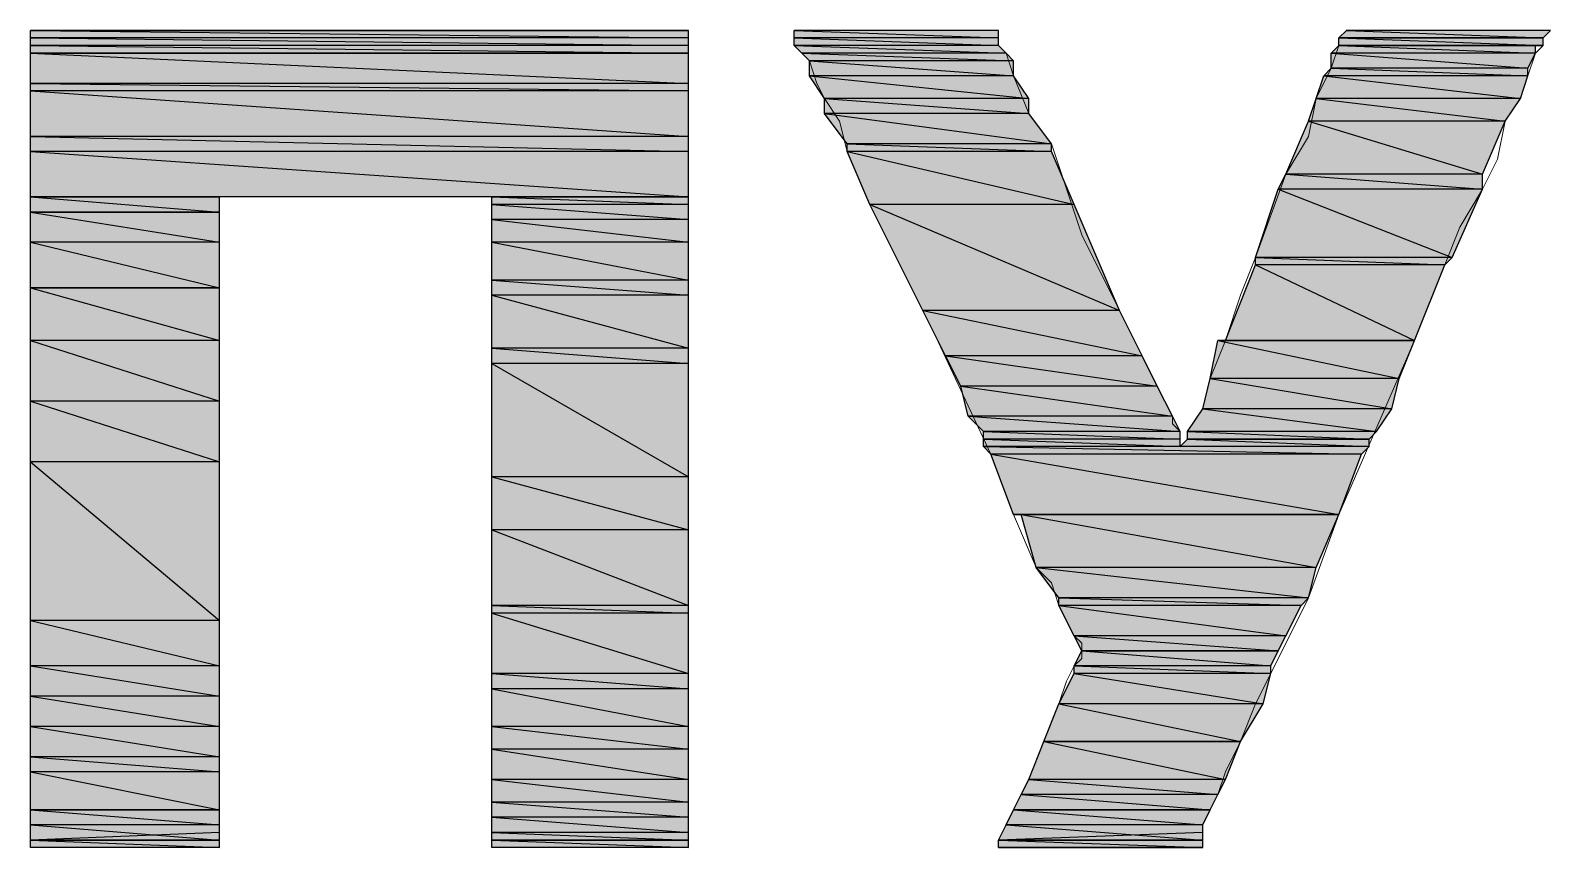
# Model space of a CAD drawing. Header units: millimetres. Extents: x -678 to 5260, y -935 to 3264.
# Drawn here: x 5019.5 to 5086.3, y -831 to -795.1 of the extents above; entities that cross this region are included whole.
import ezdxf

# ---------------------------------------------------------------- set-up
doc = ezdxf.new("R2010")
doc.units = ezdxf.units.MM
doc.header["$MEASUREMENT"] = 0
doc.layers.get('0').update_dxf_attribs({"linetype": 'CONTINUOUS'})

msp = doc.modelspace()

# ---------------------------------------------------------------- hatches: boundary and pattern name
at = {"true_color": 0x000007}
h = msp.add_hatch(color=7, dxfattribs=at)
h.paths.add_polyline_path([(5048.41138, -795.12832), (5019.53172, -795.12832)])
h.paths.add_polyline_path([(5048.41138, -795.12832), (5019.53172, -795.12832), (5048.07943, -795.12832)])
h = msp.add_hatch(color=7, dxfattribs=at)
h.paths.add_polyline_path([(5048.41138, -795.12832), (5019.53172, -795.12832), (5048.41138, -795.46027)])
h.paths.add_polyline_path([(5019.53172, -795.12832), (5048.41138, -795.46027), (5019.53172, -795.46027)])
h = msp.add_hatch(color=7, dxfattribs=at)
h.paths.add_polyline_path([(5062.02134, -795.12832), (5053.05869, -795.12832), (5062.02134, -795.46027)])
h.paths.add_polyline_path([(5053.05869, -795.12832), (5062.02134, -795.46027), (5053.05869, -795.46027)])
h = msp.add_hatch(color=7, dxfattribs=at)
h.paths.add_polyline_path([(5086.25371, -795.12832), (5077.29105, -795.12832), (5085.92176, -795.46027)])
h.paths.add_polyline_path([(5077.29105, -795.12832), (5085.92176, -795.46027), (5076.9591, -795.46027)])
h = msp.add_hatch(color=7, dxfattribs=at)
h.paths.add_polyline_path([(5048.41138, -795.46027), (5019.53172, -795.46027), (5048.41138, -795.79222)])
h.paths.add_polyline_path([(5019.53172, -795.46027), (5048.41138, -795.79222), (5019.53172, -795.79222)])
h = msp.add_hatch(color=7, dxfattribs=at)
h.paths.add_polyline_path([(5048.41138, -795.79222), (5019.53172, -795.79222), (5048.41138, -796.12417)])
h.paths.add_polyline_path([(5019.53172, -795.79222), (5048.41138, -796.12417), (5019.53172, -796.12417)])
h = msp.add_hatch(color=7, dxfattribs=at)
h.paths.add_polyline_path([(5062.02134, -795.46027), (5053.05869, -795.46027), (5062.02134, -795.79222)])
h.paths.add_polyline_path([(5053.05869, -795.46027), (5062.02134, -795.79222), (5053.05869, -795.79222)])
h = msp.add_hatch(color=7, dxfattribs=at)
h.paths.add_polyline_path([(5062.02134, -795.79222), (5053.05869, -795.79222), (5062.35329, -796.12417)])
h.paths.add_polyline_path([(5053.05869, -795.79222), (5062.35329, -796.12417), (5053.39064, -796.12417)])
h = msp.add_hatch(color=7, dxfattribs=at)
h.paths.add_polyline_path([(5085.58981, -795.79222), (5076.9591, -795.79222), (5085.58981, -796.12417)])
h.paths.add_polyline_path([(5076.9591, -795.79222), (5085.58981, -796.12417), (5076.62715, -796.12417)])
h = msp.add_hatch(color=7, dxfattribs=at)
h.paths.add_polyline_path([(5085.92176, -795.46027), (5076.9591, -795.46027), (5085.92176, -795.79222)])
h.paths.add_polyline_path([(5076.9591, -795.46027), (5085.92176, -795.79222), (5076.9591, -795.79222)])
h = msp.add_hatch(color=7, dxfattribs=at)
h.paths.add_polyline_path([(5085.58981, -795.79222), (5076.9591, -795.79222)])
h.paths.add_polyline_path([(5085.58981, -795.79222), (5076.9591, -795.79222), (5085.92176, -795.79222)])
h = msp.add_hatch(color=7, dxfattribs=at)
h.paths.add_polyline_path([(5048.41138, -796.12417), (5019.53172, -796.12417), (5048.41138, -797.45197)])
h.paths.add_polyline_path([(5019.53172, -796.12417), (5048.41138, -797.45197), (5019.53172, -797.45197)])
h = msp.add_hatch(color=7, dxfattribs=at)
h.paths.add_polyline_path([(5062.35329, -796.12417), (5053.39064, -796.12417), (5062.68524, -796.45612)])
h.paths.add_polyline_path([(5053.39064, -796.12417), (5062.68524, -796.45612), (5053.72259, -796.45612)])
h = msp.add_hatch(color=7, dxfattribs=at)
h.paths.add_polyline_path([(5062.68524, -796.45612), (5053.72259, -796.45612), (5062.68524, -797.12002)])
h.paths.add_polyline_path([(5053.72259, -796.45612), (5062.68524, -797.12002), (5053.72259, -797.12002)])
h = msp.add_hatch(color=7, dxfattribs=at)
h.paths.add_polyline_path([(5085.58981, -796.12417), (5076.62715, -796.12417), (5085.25786, -796.78807)])
h.paths.add_polyline_path([(5076.62715, -796.12417), (5085.25786, -796.78807), (5076.62715, -796.78807)])
h = msp.add_hatch(color=7, dxfattribs=at)
h.paths.add_polyline_path([(5062.68524, -797.12002), (5053.72259, -797.12002), (5063.34914, -798.11587)])
h.paths.add_polyline_path([(5053.72259, -797.12002), (5063.34914, -798.11587), (5054.38649, -798.11587)])
h = msp.add_hatch(color=7, dxfattribs=at)
h.paths.add_polyline_path([(5085.25786, -797.12002), (5076.2952, -797.12002), (5084.92591, -798.11587)])
h.paths.add_polyline_path([(5076.2952, -797.12002), (5084.92591, -798.11587), (5075.96325, -798.11587)])
h = msp.add_hatch(color=7, dxfattribs=at)
h.paths.add_polyline_path([(5085.25786, -796.78807), (5076.62715, -796.78807), (5085.25786, -797.12002)])
h.paths.add_polyline_path([(5076.62715, -796.78807), (5085.25786, -797.12002), (5076.2952, -797.12002)])
h = msp.add_hatch(color=7, dxfattribs=at)
h.paths.add_polyline_path([(5048.41138, -797.45197), (5019.53172, -797.45197), (5048.41138, -797.78392)])
h.paths.add_polyline_path([(5019.53172, -797.45197), (5048.41138, -797.78392), (5019.53172, -797.78392)])
h = msp.add_hatch(color=7, dxfattribs=at)
h.paths.add_polyline_path([(5048.41138, -797.78392), (5019.53172, -797.78392), (5048.41138, -799.77562)])
h.paths.add_polyline_path([(5019.53172, -797.78392), (5048.41138, -799.77562), (5019.53172, -799.77562)])
h = msp.add_hatch(color=7, dxfattribs=at)
h.paths.add_polyline_path([(5063.34914, -798.11587), (5054.38649, -798.11587), (5063.34914, -798.77977)])
h.paths.add_polyline_path([(5054.38649, -798.11587), (5063.34914, -798.77977), (5054.38649, -798.77977)])
h = msp.add_hatch(color=7, dxfattribs=at)
h.paths.add_polyline_path([(5084.92591, -798.11587), (5075.96325, -798.11587), (5084.26201, -799.11172)])
h.paths.add_polyline_path([(5075.96325, -798.11587), (5084.26201, -799.11172), (5075.6313, -799.11172)])
h = msp.add_hatch(color=7, dxfattribs=at)
h.paths.add_polyline_path([(5063.34914, -798.77977), (5054.38649, -798.77977), (5064.34499, -800.10757)])
h.paths.add_polyline_path([(5054.38649, -798.77977), (5064.34499, -800.10757), (5055.38234, -800.10757)])
h = msp.add_hatch(color=7, dxfattribs=at)
h.paths.add_polyline_path([(5084.26201, -799.11172), (5075.6313, -799.11172), (5083.26615, -801.43537)])
h.paths.add_polyline_path([(5075.6313, -799.11172), (5083.26615, -801.43537), (5074.63545, -801.43537)])
h = msp.add_hatch(color=7, dxfattribs=at)
h.paths.add_polyline_path([(5048.41138, -799.77562), (5019.53172, -799.77562), (5048.41138, -800.43952)])
h.paths.add_polyline_path([(5019.53172, -799.77562), (5048.41138, -800.43952), (5019.53172, -800.43952)])
h = msp.add_hatch(color=7, dxfattribs=at)
h.paths.add_polyline_path([(5048.41138, -800.43952), (5019.53172, -800.43952), (5048.41138, -802.43122)])
h.paths.add_polyline_path([(5019.53172, -800.43952), (5048.41138, -802.43122), (5019.53172, -802.43122)])
h = msp.add_hatch(color=7, dxfattribs=at)
h.paths.add_polyline_path([(5064.34499, -800.10757), (5055.38234, -800.10757), (5064.34499, -800.43952)])
h.paths.add_polyline_path([(5055.38234, -800.10757), (5064.34499, -800.43952), (5055.38234, -800.43952)])
h = msp.add_hatch(color=7, dxfattribs=at)
h.paths.add_polyline_path([(5064.34499, -800.43952), (5055.38234, -800.43952), (5065.34084, -802.76317)])
h.paths.add_polyline_path([(5055.38234, -800.43952), (5065.34084, -802.76317), (5056.37819, -802.76317)])
h = msp.add_hatch(color=7, dxfattribs=at)
h.paths.add_polyline_path([(5083.26615, -801.43537), (5074.63545, -801.43537), (5083.26615, -802.09927)])
h.paths.add_polyline_path([(5074.63545, -801.43537), (5083.26615, -802.09927), (5074.3035, -802.09927)])
h = msp.add_hatch(color=7, dxfattribs=at)
h.paths.add_polyline_path([(5027.83047, -802.43122), (5019.53172, -802.43122), (5027.83047, -803.09512)])
h.paths.add_polyline_path([(5019.53172, -802.43122), (5027.83047, -803.09512), (5019.53172, -803.09512)])
h.paths.add_polyline_path([(5027.83047, -803.09512), (5019.53172, -803.09512)])
h.paths.add_polyline_path([(5019.53172, -803.09512), (5027.83047, -803.09512)])
h = msp.add_hatch(color=7, dxfattribs=at)
h.paths.add_polyline_path([(5048.41138, -802.43122), (5039.78068, -802.43122), (5048.41138, -802.76317)])
h.paths.add_polyline_path([(5039.78068, -802.43122), (5048.41138, -802.76317), (5039.78068, -802.76317)])
h = msp.add_hatch(color=7, dxfattribs=at)
h.paths.add_polyline_path([(5083.26615, -802.09927), (5074.3035, -802.09927), (5081.93835, -805.08682)])
h.paths.add_polyline_path([(5074.3035, -802.09927), (5081.93835, -805.08682), (5073.30765, -805.08682)])
h = msp.add_hatch(color=7, dxfattribs=at)
h.paths.add_polyline_path([(5027.83047, -803.09512), (5019.53172, -803.09512), (5027.83047, -804.42292)])
h.paths.add_polyline_path([(5019.53172, -803.09512), (5027.83047, -804.42292), (5019.53172, -804.42292)])
h = msp.add_hatch(color=7, dxfattribs=at)
h.paths.add_polyline_path([(5048.41138, -802.76317), (5039.78068, -802.76317), (5048.41138, -803.42707)])
h.paths.add_polyline_path([(5039.78068, -802.76317), (5048.41138, -803.42707), (5039.78068, -803.42707)])
h = msp.add_hatch(color=7, dxfattribs=at)
h.paths.add_polyline_path([(5065.34084, -802.76317), (5056.37819, -802.76317), (5067.33254, -807.41047)])
h.paths.add_polyline_path([(5056.37819, -802.76317), (5067.33254, -807.41047), (5058.70184, -807.41047)])
h = msp.add_hatch(color=7, dxfattribs=at)
h.paths.add_polyline_path([(5048.41138, -803.42707), (5039.78068, -803.42707), (5048.41138, -804.42292)])
h.paths.add_polyline_path([(5039.78068, -803.42707), (5048.41138, -804.42292), (5039.78068, -804.42292)])
h = msp.add_hatch(color=7, dxfattribs=at)
h.paths.add_polyline_path([(5027.83047, -804.42292), (5019.53172, -804.42292), (5027.83047, -806.41462)])
h.paths.add_polyline_path([(5019.53172, -804.42292), (5027.83047, -806.41462), (5019.53172, -806.41462)])
h = msp.add_hatch(color=7, dxfattribs=at)
h.paths.add_polyline_path([(5048.41138, -804.42292), (5039.78068, -804.42292), (5048.41138, -806.08267)])
h.paths.add_polyline_path([(5039.78068, -804.42292), (5048.41138, -806.08267), (5039.78068, -806.08267)])
h = msp.add_hatch(color=7, dxfattribs=at)
h.paths.add_polyline_path([(5081.93835, -805.08682), (5073.30765, -805.08682), (5081.6064, -805.41877)])
h.paths.add_polyline_path([(5073.30765, -805.08682), (5081.6064, -805.41877), (5073.30765, -805.41877)])
h = msp.add_hatch(color=7, dxfattribs=at)
h.paths.add_polyline_path([(5081.6064, -805.41877), (5073.30765, -805.41877), (5080.2786, -808.73828)])
h.paths.add_polyline_path([(5073.30765, -805.41877), (5080.2786, -808.73828), (5071.97985, -808.73828)])
h = msp.add_hatch(color=7, dxfattribs=at)
h.paths.add_polyline_path([(5027.83047, -806.41462), (5019.53172, -806.41462), (5027.83047, -808.73828)])
h.paths.add_polyline_path([(5019.53172, -806.41462), (5027.83047, -808.73828), (5019.53172, -808.73828)])
h = msp.add_hatch(color=7, dxfattribs=at)
h.paths.add_polyline_path([(5048.41138, -806.08267), (5039.78068, -806.08267), (5048.41138, -806.74657)])
h.paths.add_polyline_path([(5039.78068, -806.08267), (5048.41138, -806.74657), (5039.78068, -806.74657)])
h = msp.add_hatch(color=7, dxfattribs=at)
h.paths.add_polyline_path([(5048.41138, -806.74657), (5039.78068, -806.74657), (5048.41138, -809.07023)])
h.paths.add_polyline_path([(5039.78068, -806.74657), (5048.41138, -809.07023), (5039.78068, -809.07023)])
h = msp.add_hatch(color=7, dxfattribs=at)
h.paths.add_polyline_path([(5067.33254, -807.41047), (5058.70184, -807.41047), (5068.3284, -809.40218)])
h.paths.add_polyline_path([(5058.70184, -807.41047), (5068.3284, -809.40218), (5059.69769, -809.40218)])
h = msp.add_hatch(color=7, dxfattribs=at)
h.paths.add_polyline_path([(5027.83047, -808.73828), (5019.53172, -808.73828), (5027.83047, -811.39388)])
h.paths.add_polyline_path([(5019.53172, -808.73828), (5027.83047, -811.39388), (5019.53172, -811.39388)])
h = msp.add_hatch(color=7, dxfattribs=at)
h.paths.add_polyline_path([(5048.41138, -809.07023), (5039.78068, -809.07023), (5048.41138, -809.73413)])
h.paths.add_polyline_path([(5039.78068, -809.07023), (5048.41138, -809.73413), (5039.78068, -809.73413)])
h = msp.add_hatch(color=7, dxfattribs=at)
h.paths.add_polyline_path([(5080.2786, -808.73828), (5071.6479, -808.73828), (5079.6147, -810.39803)])
h.paths.add_polyline_path([(5071.6479, -808.73828), (5079.6147, -810.39803), (5071.31595, -810.39803)])
h = msp.add_hatch(color=7, dxfattribs=at)
h.paths.add_polyline_path([(5048.41138, -809.73413), (5039.78068, -809.73413), (5048.41138, -814.71338)])
h.paths.add_polyline_path([(5039.78068, -809.73413), (5048.41138, -814.71338), (5039.78068, -814.71338)])
h = msp.add_hatch(color=7, dxfattribs=at)
h.paths.add_polyline_path([(5068.3284, -809.40218), (5059.69769, -809.40218), (5068.9923, -810.72998)])
h.paths.add_polyline_path([(5059.69769, -809.40218), (5068.9923, -810.72998), (5060.36159, -810.72998)])
h = msp.add_hatch(color=7, dxfattribs=at)
h.paths.add_polyline_path([(5079.6147, -810.39803), (5071.31595, -810.39803), (5079.28275, -811.72583)])
h.paths.add_polyline_path([(5071.31595, -810.39803), (5079.28275, -811.72583), (5070.984, -811.72583)])
h = msp.add_hatch(color=7, dxfattribs=at)
h.paths.add_polyline_path([(5068.9923, -810.72998), (5060.36159, -810.72998), (5069.6562, -812.05778)])
h.paths.add_polyline_path([(5060.36159, -810.72998), (5069.6562, -812.05778), (5060.69354, -812.05778)])
h = msp.add_hatch(color=7, dxfattribs=at)
h.paths.add_polyline_path([(5027.83047, -811.39388), (5019.53172, -811.39388), (5027.83047, -814.04948)])
h.paths.add_polyline_path([(5019.53172, -811.39388), (5027.83047, -814.04948), (5019.53172, -814.04948)])
h = msp.add_hatch(color=7, dxfattribs=at)
h.paths.add_polyline_path([(5079.28275, -811.72583), (5070.984, -811.72583), (5078.61885, -812.72168)])
h.paths.add_polyline_path([(5070.984, -811.72583), (5078.61885, -812.72168), (5070.3201, -812.72168)])
h = msp.add_hatch(color=7, dxfattribs=at)
h.paths.add_polyline_path([(5069.6562, -812.05778), (5060.69354, -812.05778), (5069.98815, -812.72168)])
h.paths.add_polyline_path([(5060.69354, -812.05778), (5069.98815, -812.72168), (5061.35744, -812.72168)])
h = msp.add_hatch(color=7, dxfattribs=at)
h.paths.add_polyline_path([(5069.98815, -812.72168), (5061.35744, -812.72168), (5069.98815, -813.05363)])
h.paths.add_polyline_path([(5061.35744, -812.72168), (5069.98815, -813.05363), (5061.35744, -813.05363)])
h = msp.add_hatch(color=7, dxfattribs=at)
h.paths.add_polyline_path([(5069.98815, -813.05363), (5061.35744, -813.05363), (5069.98815, -813.38558)])
h.paths.add_polyline_path([(5061.35744, -813.05363), (5069.98815, -813.38558), (5061.35744, -813.38558)])
h = msp.add_hatch(color=7, dxfattribs=at)
h.paths.add_polyline_path([(5078.2869, -813.05363), (5070.3201, -813.05363), (5078.2869, -813.38558)])
h.paths.add_polyline_path([(5070.3201, -813.05363), (5078.2869, -813.38558), (5069.98815, -813.38558)])
h = msp.add_hatch(color=7, dxfattribs=at)
h.paths.add_polyline_path([(5078.61885, -812.72168), (5070.3201, -812.72168), (5078.2869, -813.05363)])
h.paths.add_polyline_path([(5070.3201, -812.72168), (5078.2869, -813.05363), (5070.3201, -813.05363)])
h = msp.add_hatch(color=7, dxfattribs=at)
h.paths.add_polyline_path([(5078.2869, -813.38558), (5061.35744, -813.38558), (5077.95495, -813.71753)])
h.paths.add_polyline_path([(5061.35744, -813.38558), (5077.95495, -813.71753), (5061.68939, -813.71753)])
h = msp.add_hatch(color=7, dxfattribs=at)
h.paths.add_polyline_path([(5077.95495, -813.71753), (5061.68939, -813.71753), (5076.9591, -816.37313)])
h.paths.add_polyline_path([(5061.68939, -813.71753), (5076.9591, -816.37313), (5062.68524, -816.37313)])
h = msp.add_hatch(color=7, dxfattribs=at)
h.paths.add_polyline_path([(5027.83047, -814.04948), (5019.53172, -814.04948), (5027.83047, -821.02043)])
h.paths.add_polyline_path([(5019.53172, -814.04948), (5027.83047, -821.02043), (5019.53172, -821.02043)])
h = msp.add_hatch(color=7, dxfattribs=at)
h.paths.add_polyline_path([(5048.41138, -814.71338), (5039.78068, -814.71338), (5048.41138, -817.03703)])
h.paths.add_polyline_path([(5039.78068, -814.71338), (5048.41138, -817.03703), (5039.78068, -817.03703)])
h = msp.add_hatch(color=7, dxfattribs=at)
h.paths.add_polyline_path([(5076.9591, -816.37313), (5062.68524, -816.37313)])
h.paths.add_polyline_path([(5062.68524, -816.37313), (5076.9591, -816.37313), (5063.01719, -816.37313)])
h = msp.add_hatch(color=7, dxfattribs=at)
h.paths.add_polyline_path([(5076.9591, -816.37313), (5063.01719, -816.37313), (5075.96325, -818.69678)])
h.paths.add_polyline_path([(5063.01719, -816.37313), (5075.96325, -818.69678), (5063.68109, -818.69678)])
h = msp.add_hatch(color=7, dxfattribs=at)
h.paths.add_polyline_path([(5048.41138, -817.03703), (5039.78068, -817.03703), (5048.41138, -820.35653)])
h.paths.add_polyline_path([(5039.78068, -817.03703), (5048.41138, -820.35653), (5039.78068, -820.35653)])
h = msp.add_hatch(color=7, dxfattribs=at)
h.paths.add_polyline_path([(5075.96325, -818.69678), (5063.68109, -818.69678), (5075.6313, -820.02458)])
h.paths.add_polyline_path([(5063.68109, -818.69678), (5075.6313, -820.02458), (5064.67694, -820.02458)])
h = msp.add_hatch(color=7, dxfattribs=at)
h.paths.add_polyline_path([(5048.41138, -820.35653), (5039.78068, -820.35653), (5048.41138, -820.68848)])
h.paths.add_polyline_path([(5039.78068, -820.35653), (5048.41138, -820.68848), (5039.78068, -820.68848)])
h = msp.add_hatch(color=7, dxfattribs=at)
h.paths.add_polyline_path([(5075.6313, -820.02458), (5064.67694, -820.02458), (5075.29935, -820.35653)])
h.paths.add_polyline_path([(5064.67694, -820.02458), (5075.29935, -820.35653), (5064.67694, -820.35653)])
h = msp.add_hatch(color=7, dxfattribs=at)
h.paths.add_polyline_path([(5075.29935, -820.35653), (5064.67694, -820.35653), (5074.63545, -821.68433)])
h.paths.add_polyline_path([(5064.67694, -820.35653), (5074.63545, -821.68433), (5065.34084, -821.68433)])
h = msp.add_hatch(color=7, dxfattribs=at)
h.paths.add_polyline_path([(5027.83047, -821.02043), (5019.53172, -821.02043), (5027.83047, -823.01213)])
h.paths.add_polyline_path([(5019.53172, -821.02043), (5027.83047, -823.01213), (5019.53172, -823.01213)])
h = msp.add_hatch(color=7, dxfattribs=at)
h.paths.add_polyline_path([(5048.41138, -820.68848), (5039.78068, -820.68848), (5048.41138, -823.34408)])
h.paths.add_polyline_path([(5039.78068, -820.68848), (5048.41138, -823.34408), (5039.78068, -823.34408)])
h = msp.add_hatch(color=7, dxfattribs=at)
h.paths.add_polyline_path([(5074.63545, -821.68433), (5065.34084, -821.68433), (5074.3035, -822.34823)])
h.paths.add_polyline_path([(5065.34084, -821.68433), (5074.3035, -822.34823), (5065.67279, -822.34823)])
h = msp.add_hatch(color=7, dxfattribs=at)
h.paths.add_polyline_path([(5074.3035, -822.34823), (5065.67279, -822.34823), (5073.97155, -823.01213)])
h.paths.add_polyline_path([(5065.67279, -822.34823), (5073.97155, -823.01213), (5065.34084, -823.01213)])
h = msp.add_hatch(color=7, dxfattribs=at)
h.paths.add_polyline_path([(5027.83047, -823.01213), (5019.53172, -823.01213), (5027.83047, -824.33994)])
h.paths.add_polyline_path([(5019.53172, -823.01213), (5027.83047, -824.33994), (5019.53172, -824.33994)])
h = msp.add_hatch(color=7, dxfattribs=at)
h.paths.add_polyline_path([(5048.41138, -823.34408), (5039.78068, -823.34408), (5048.41138, -824.00799)])
h.paths.add_polyline_path([(5039.78068, -823.34408), (5048.41138, -824.00799), (5039.78068, -824.00799)])
h = msp.add_hatch(color=7, dxfattribs=at)
h.paths.add_polyline_path([(5073.97155, -823.34408), (5065.34084, -823.34408), (5073.6396, -824.67189)])
h.paths.add_polyline_path([(5065.34084, -823.34408), (5073.6396, -824.67189), (5064.67694, -824.67189)])
h = msp.add_hatch(color=7, dxfattribs=at)
h.paths.add_polyline_path([(5073.97155, -823.01213), (5065.34084, -823.01213), (5073.97155, -823.34408)])
h.paths.add_polyline_path([(5065.34084, -823.01213), (5073.97155, -823.34408), (5065.34084, -823.34408)])
h = msp.add_hatch(color=7, dxfattribs=at)
h.paths.add_polyline_path([(5048.41138, -824.00799), (5039.78068, -824.00799), (5048.41138, -825.66774)])
h.paths.add_polyline_path([(5039.78068, -824.00799), (5048.41138, -825.66774), (5039.78068, -825.66774)])
h = msp.add_hatch(color=7, dxfattribs=at)
h.paths.add_polyline_path([(5027.83047, -824.33994), (5019.53172, -824.33994), (5027.83047, -825.66774)])
h.paths.add_polyline_path([(5019.53172, -824.33994), (5027.83047, -825.66774), (5019.53172, -825.66774)])
h = msp.add_hatch(color=7, dxfattribs=at)
h.paths.add_polyline_path([(5073.6396, -824.67189), (5064.67694, -824.67189), (5072.64375, -826.33164)])
h.paths.add_polyline_path([(5064.67694, -824.67189), (5072.64375, -826.33164), (5064.01304, -826.33164)])
h.paths.add_polyline_path([(5072.64375, -826.33164), (5064.01304, -826.33164)])
h.paths.add_polyline_path([(5064.01304, -826.33164), (5072.64375, -826.33164)])
h = msp.add_hatch(color=7, dxfattribs=at)
h.paths.add_polyline_path([(5027.83047, -825.66774), (5019.53172, -825.66774), (5027.83047, -826.99554)])
h.paths.add_polyline_path([(5019.53172, -825.66774), (5027.83047, -826.99554), (5019.53172, -826.99554)])
h = msp.add_hatch(color=7, dxfattribs=at)
h.paths.add_polyline_path([(5048.41138, -825.66774), (5039.78068, -825.66774), (5048.41138, -826.66359)])
h.paths.add_polyline_path([(5039.78068, -825.66774), (5048.41138, -826.66359), (5039.78068, -826.66359)])
h = msp.add_hatch(color=7, dxfattribs=at)
h.paths.add_polyline_path([(5048.41138, -826.66359), (5039.78068, -826.66359), (5048.41138, -827.99139)])
h.paths.add_polyline_path([(5039.78068, -826.66359), (5048.41138, -827.99139), (5039.78068, -827.99139)])
h = msp.add_hatch(color=7, dxfattribs=at)
h.paths.add_polyline_path([(5072.64375, -826.33164), (5064.01304, -826.33164), (5071.97985, -827.99139)])
h.paths.add_polyline_path([(5064.01304, -826.33164), (5071.97985, -827.99139), (5063.34914, -827.99139)])
h = msp.add_hatch(color=7, dxfattribs=at)
h.paths.add_polyline_path([(5027.83047, -826.99554), (5019.53172, -826.99554), (5027.83047, -827.65944)])
h.paths.add_polyline_path([(5019.53172, -826.99554), (5027.83047, -827.65944), (5019.53172, -827.65944)])
h = msp.add_hatch(color=7, dxfattribs=at)
h.paths.add_polyline_path([(5027.83047, -827.65944), (5019.53172, -827.65944), (5027.83047, -829.31919)])
h.paths.add_polyline_path([(5019.53172, -827.65944), (5027.83047, -829.31919), (5019.53172, -829.31919)])
h = msp.add_hatch(color=7, dxfattribs=at)
h.paths.add_polyline_path([(5048.41138, -827.99139), (5039.78068, -827.99139), (5048.41138, -828.98724)])
h.paths.add_polyline_path([(5039.78068, -827.99139), (5048.41138, -828.98724), (5039.78068, -828.98724)])
h = msp.add_hatch(color=7, dxfattribs=at)
h.paths.add_polyline_path([(5071.97985, -827.99139), (5063.34914, -827.99139), (5071.6479, -828.65529)])
h.paths.add_polyline_path([(5063.34914, -827.99139), (5071.6479, -828.65529), (5063.01719, -828.65529)])
h = msp.add_hatch(color=7, dxfattribs=at)
h.paths.add_polyline_path([(5071.6479, -828.65529), (5063.01719, -828.65529), (5071.31595, -829.31919)])
h.paths.add_polyline_path([(5063.01719, -828.65529), (5071.31595, -829.31919), (5062.68524, -829.31919)])
h = msp.add_hatch(color=7, dxfattribs=at)
h.paths.add_polyline_path([(5027.83047, -829.31919), (5019.53172, -829.31919), (5027.83047, -829.98309)])
h.paths.add_polyline_path([(5019.53172, -829.31919), (5027.83047, -829.98309), (5019.53172, -829.98309)])
h = msp.add_hatch(color=7, dxfattribs=at)
h.paths.add_polyline_path([(5048.41138, -828.98724), (5039.78068, -828.98724), (5048.41138, -829.65114)])
h.paths.add_polyline_path([(5039.78068, -828.98724), (5048.41138, -829.65114), (5039.78068, -829.65114)])
h = msp.add_hatch(color=7, dxfattribs=at)
h.paths.add_polyline_path([(5071.31595, -829.31919), (5062.68524, -829.31919), (5070.984, -829.98309)])
h.paths.add_polyline_path([(5062.68524, -829.31919), (5070.984, -829.98309), (5062.35329, -829.98309)])
h = msp.add_hatch(color=7, dxfattribs=at)
h.paths.add_polyline_path([(5027.83047, -829.98309), (5019.53172, -829.98309), (5027.83047, -830.64699)])
h.paths.add_polyline_path([(5019.53172, -829.98309), (5027.83047, -830.64699), (5019.53172, -830.64699)])
h = msp.add_hatch(color=7, dxfattribs=at)
h.paths.add_polyline_path([(5048.41138, -829.65114), (5039.78068, -829.65114), (5048.41138, -830.31504)])
h.paths.add_polyline_path([(5039.78068, -829.65114), (5048.41138, -830.31504), (5039.78068, -830.31504)])
h = msp.add_hatch(color=7, dxfattribs=at)
h.paths.add_polyline_path([(5070.984, -829.98309), (5062.35329, -829.98309), (5070.984, -830.64699)])
h.paths.add_polyline_path([(5062.35329, -829.98309), (5070.984, -830.64699), (5062.02134, -830.64699)])
h = msp.add_hatch(color=7, dxfattribs=at)
h.paths.add_polyline_path([(5019.53172, -830.64699), (5027.83047, -830.64699), (5027.83047, -830.31504)])
h.paths.add_polyline_path([(5027.83047, -830.64699), (5027.83047, -830.31504), (5019.53172, -830.64699)])
h = msp.add_hatch(color=7, dxfattribs=at)
h.paths.add_polyline_path([(5027.83047, -830.64699), (5019.53172, -830.64699), (5027.83047, -830.97894)])
h.paths.add_polyline_path([(5019.53172, -830.64699), (5027.83047, -830.97894), (5019.53172, -830.97894)])
h = msp.add_hatch(color=7, dxfattribs=at)
h.paths.add_polyline_path([(5048.41138, -830.31504), (5039.78068, -830.31504), (5048.41138, -830.64699)])
h.paths.add_polyline_path([(5039.78068, -830.31504), (5048.41138, -830.64699), (5039.78068, -830.64699)])
h = msp.add_hatch(color=7, dxfattribs=at)
h.paths.add_polyline_path([(5048.41138, -830.64699), (5039.78068, -830.64699), (5048.41138, -830.97894)])
h.paths.add_polyline_path([(5039.78068, -830.64699), (5048.41138, -830.97894), (5039.78068, -830.97894)])
h = msp.add_hatch(color=7, dxfattribs=at)
h.paths.add_polyline_path([(5062.02134, -830.64699), (5070.984, -830.64699), (5070.984, -830.31504)])
h.paths.add_polyline_path([(5070.984, -830.64699), (5070.984, -830.31504), (5062.02134, -830.64699)])
h = msp.add_hatch(color=7, dxfattribs=at)
h.paths.add_polyline_path([(5070.984, -830.64699), (5062.02134, -830.64699), (5070.984, -830.97894)])
h.paths.add_polyline_path([(5062.02134, -830.64699), (5070.984, -830.97894), (5062.02134, -830.97894)])
h = msp.add_hatch(color=7, dxfattribs=at)
h.paths.add_polyline_path([(5070.65205, -830.97894), (5062.02134, -830.97894)])
h.paths.add_polyline_path([(5070.65205, -830.97894), (5062.02134, -830.97894), (5070.984, -830.97894)])

# ---------------------------------------------------------------- linework, layer by layer
at = {"color": 7, "linetype": 'Continuous', "lineweight": -2, "true_color": 0x000007}
for points in [[(5048.41138, -795.12832), (5048.41138, -795.12832), (5019.53172, -795.12832)], [(5048.41138, -795.12832), (5019.53172, -795.12832), (5048.07943, -795.12832)], [(5019.53172, -795.12832), (5048.41138, -795.12832), (5048.41138, -795.12832)], [(5048.41138, -795.12832), (5048.41138, -795.12832), (5019.53172, -795.12832)], [(5048.41138, -795.12832), (5019.53172, -795.12832), (5048.41138, -795.46027)], [(5019.53172, -795.12832), (5048.41138, -795.46027), (5019.53172, -795.46027)], [(5062.02134, -795.12832), (5053.05869, -795.12832), (5062.02134, -795.46027)], [(5053.05869, -795.12832), (5062.02134, -795.46027), (5053.05869, -795.46027)], [(5077.29105, -795.12832), (5085.92176, -795.46027), (5076.9591, -795.46027)], [(5086.25371, -795.12832), (5077.29105, -795.12832), (5085.92176, -795.46027)], [(5048.41138, -795.46027), (5019.53172, -795.46027), (5048.41138, -795.79222)], [(5019.53172, -795.46027), (5048.41138, -795.79222), (5019.53172, -795.79222)], [(5048.41138, -795.79222), (5019.53172, -795.79222), (5048.41138, -796.12417)], [(5019.53172, -795.79222), (5048.41138, -796.12417), (5019.53172, -796.12417)], [(5062.02134, -795.46027), (5053.05869, -795.46027), (5062.02134, -795.79222)], [(5053.05869, -795.46027), (5062.02134, -795.79222), (5053.05869, -795.79222)], [(5062.02134, -795.79222), (5053.05869, -795.79222), (5062.35329, -796.12417)], [(5053.05869, -795.79222), (5062.35329, -796.12417), (5053.39064, -796.12417)], [(5076.9591, -795.79222), (5085.58981, -796.12417), (5076.62715, -796.12417)], [(5076.9591, -795.46027), (5085.92176, -795.46027), (5085.92176, -795.46027)], [(5085.92176, -795.46027), (5085.92176, -795.46027), (5076.9591, -795.46027)], [(5085.92176, -795.46027), (5076.9591, -795.46027), (5085.92176, -795.79222)], [(5076.9591, -795.46027), (5085.92176, -795.79222), (5076.9591, -795.79222)], [(5085.58981, -795.79222), (5085.58981, -795.79222), (5076.9591, -795.79222)], [(5085.58981, -795.79222), (5076.9591, -795.79222), (5085.92176, -795.79222)], [(5085.58981, -795.79222), (5076.9591, -795.79222), (5085.58981, -796.12417)], [(5019.53172, -796.12417), (5048.41138, -796.12417), (5048.41138, -796.12417)], [(5048.41138, -796.12417), (5048.41138, -796.12417), (5019.53172, -796.12417)], [(5048.41138, -796.12417), (5019.53172, -796.12417), (5048.41138, -797.45197)], [(5019.53172, -796.12417), (5048.41138, -797.45197), (5019.53172, -797.45197)], [(5062.35329, -796.12417), (5053.39064, -796.12417), (5062.68524, -796.45612)], [(5053.39064, -796.12417), (5062.68524, -796.45612), (5053.72259, -796.45612)], [(5062.68524, -796.45612), (5053.72259, -796.45612), (5062.68524, -797.12002)], [(5053.72259, -796.45612), (5062.68524, -797.12002), (5053.72259, -797.12002)], [(5085.58981, -796.12417), (5076.62715, -796.12417), (5085.25786, -796.78807)], [(5076.62715, -796.12417), (5085.25786, -796.78807), (5076.62715, -796.78807)], [(5062.68524, -797.12002), (5053.72259, -797.12002), (5063.34914, -798.11587)], [(5053.72259, -797.12002), (5063.34914, -798.11587), (5054.38649, -798.11587)], [(5076.2952, -797.12002), (5084.92591, -798.11587), (5075.96325, -798.11587)], [(5076.62715, -796.78807), (5085.25786, -797.12002), (5076.2952, -797.12002)], [(5085.25786, -797.12002), (5076.2952, -797.12002), (5084.92591, -798.11587)], [(5085.25786, -796.78807), (5076.62715, -796.78807), (5085.25786, -797.12002)], [(5048.41138, -797.45197), (5019.53172, -797.45197), (5048.41138, -797.78392)], [(5019.53172, -797.45197), (5048.41138, -797.78392), (5019.53172, -797.78392)], [(5048.41138, -797.78392), (5019.53172, -797.78392), (5048.41138, -799.77562)], [(5019.53172, -797.78392), (5048.41138, -799.77562), (5019.53172, -799.77562)], [(5063.34914, -798.11587), (5054.38649, -798.11587), (5063.34914, -798.77977)], [(5054.38649, -798.11587), (5063.34914, -798.77977), (5054.38649, -798.77977)], [(5075.96325, -798.11587), (5084.26201, -799.11172), (5075.6313, -799.11172)], [(5084.92591, -798.11587), (5075.96325, -798.11587), (5084.26201, -799.11172)], [(5063.34914, -798.77977), (5054.38649, -798.77977), (5064.34499, -800.10757)], [(5054.38649, -798.77977), (5064.34499, -800.10757), (5055.38234, -800.10757)], [(5075.6313, -799.11172), (5083.26615, -801.43537), (5074.63545, -801.43537)], [(5084.26201, -799.11172), (5075.6313, -799.11172), (5083.26615, -801.43537)], [(5048.41138, -799.77562), (5019.53172, -799.77562), (5048.41138, -800.43952)], [(5019.53172, -799.77562), (5048.41138, -800.43952), (5019.53172, -800.43952)], [(5048.41138, -800.43952), (5019.53172, -800.43952), (5048.41138, -802.43122)], [(5019.53172, -800.43952), (5048.41138, -802.43122), (5019.53172, -802.43122)], [(5064.34499, -800.10757), (5055.38234, -800.10757), (5064.34499, -800.43952)], [(5055.38234, -800.10757), (5064.34499, -800.43952), (5055.38234, -800.43952)], [(5064.34499, -800.43952), (5055.38234, -800.43952), (5065.34084, -802.76317)], [(5055.38234, -800.43952), (5065.34084, -802.76317), (5056.37819, -802.76317)], [(5074.63545, -801.43537), (5083.26615, -802.09927), (5074.3035, -802.09927)], [(5083.26615, -801.43537), (5074.63545, -801.43537), (5083.26615, -802.09927)], [(5019.53172, -802.43122), (5027.83047, -802.43122), (5027.83047, -802.43122)], [(5027.83047, -802.43122), (5027.83047, -802.43122), (5019.53172, -802.43122)], [(5027.83047, -802.43122), (5019.53172, -802.43122), (5027.83047, -803.09512)], [(5019.53172, -802.43122), (5027.83047, -803.09512), (5019.53172, -803.09512)], [(5039.78068, -802.43122), (5048.41138, -802.43122), (5048.41138, -802.43122)], [(5048.41138, -802.43122), (5048.41138, -802.43122), (5039.78068, -802.43122)], [(5048.41138, -802.43122), (5039.78068, -802.43122), (5048.41138, -802.76317)], [(5039.78068, -802.43122), (5048.41138, -802.76317), (5039.78068, -802.76317)], [(5074.3035, -802.09927), (5081.93835, -805.08682), (5073.30765, -805.08682)], [(5083.26615, -802.09927), (5074.3035, -802.09927), (5081.93835, -805.08682)], [(5027.83047, -803.09512), (5019.53172, -803.09512)], [(5019.53172, -803.09512), (5027.83047, -803.09512), (5027.83047, -803.09512)], [(5027.83047, -803.09512), (5019.53172, -803.09512), (5027.83047, -804.42292)], [(5019.53172, -803.09512), (5027.83047, -804.42292), (5019.53172, -804.42292)], [(5048.41138, -802.76317), (5039.78068, -802.76317), (5048.41138, -803.42707)], [(5039.78068, -802.76317), (5048.41138, -803.42707), (5039.78068, -803.42707)], [(5065.34084, -802.76317), (5056.37819, -802.76317), (5067.33254, -807.41047)], [(5056.37819, -802.76317), (5067.33254, -807.41047), (5058.70184, -807.41047)], [(5048.41138, -803.42707), (5039.78068, -803.42707), (5048.41138, -804.42292)], [(5039.78068, -803.42707), (5048.41138, -804.42292), (5039.78068, -804.42292)], [(5027.83047, -804.42292), (5019.53172, -804.42292), (5027.83047, -806.41462)], [(5019.53172, -804.42292), (5027.83047, -806.41462), (5019.53172, -806.41462)], [(5048.41138, -804.42292), (5039.78068, -804.42292), (5048.41138, -806.08267)], [(5039.78068, -804.42292), (5048.41138, -806.08267), (5039.78068, -806.08267)], [(5081.93835, -805.08682), (5073.30765, -805.08682), (5081.6064, -805.41877)], [(5073.30765, -805.08682), (5081.6064, -805.41877), (5073.30765, -805.41877)], [(5073.30765, -805.41877), (5080.2786, -808.73828), (5071.97985, -808.73828)], [(5081.6064, -805.41877), (5073.30765, -805.41877), (5080.2786, -808.73828)], [(5027.83047, -806.41462), (5019.53172, -806.41462)], [(5019.53172, -806.41462), (5027.83047, -806.41462)], [(5027.83047, -806.41462), (5019.53172, -806.41462), (5027.83047, -808.73828)], [(5019.53172, -806.41462), (5027.83047, -808.73828), (5019.53172, -808.73828)], [(5048.41138, -806.08267), (5039.78068, -806.08267), (5048.41138, -806.74657)], [(5039.78068, -806.08267), (5048.41138, -806.74657), (5039.78068, -806.74657)], [(5048.41138, -806.74657), (5039.78068, -806.74657), (5048.41138, -809.07023)], [(5039.78068, -806.74657), (5048.41138, -809.07023), (5039.78068, -809.07023)], [(5067.33254, -807.41047), (5058.70184, -807.41047), (5068.3284, -809.40218)], [(5058.70184, -807.41047), (5068.3284, -809.40218), (5059.69769, -809.40218)], [(5027.83047, -808.73828), (5019.53172, -808.73828), (5027.83047, -811.39388)], [(5019.53172, -808.73828), (5027.83047, -811.39388), (5019.53172, -811.39388)], [(5048.41138, -809.07023), (5039.78068, -809.07023), (5048.41138, -809.73413)], [(5039.78068, -809.07023), (5048.41138, -809.73413), (5039.78068, -809.73413)], [(5071.6479, -808.73828), (5079.6147, -810.39803), (5071.31595, -810.39803)], [(5071.97985, -808.73828), (5080.2786, -808.73828), (5071.6479, -808.73828)], [(5080.2786, -808.73828), (5071.6479, -808.73828), (5079.6147, -810.39803)], [(5080.2786, -808.73828), (5071.97985, -808.73828)], [(5048.41138, -809.73413), (5039.78068, -809.73413), (5048.41138, -814.71338)], [(5039.78068, -809.73413), (5048.41138, -814.71338), (5039.78068, -814.71338)], [(5068.3284, -809.40218), (5059.69769, -809.40218), (5068.9923, -810.72998)], [(5059.69769, -809.40218), (5068.9923, -810.72998), (5060.36159, -810.72998)], [(5071.31595, -810.39803), (5079.28275, -811.72583), (5070.984, -811.72583)], [(5079.6147, -810.39803), (5071.31595, -810.39803), (5079.28275, -811.72583)], [(5068.9923, -810.72998), (5060.36159, -810.72998), (5069.6562, -812.05778)], [(5060.36159, -810.72998), (5069.6562, -812.05778), (5060.69354, -812.05778)], [(5027.83047, -811.39388), (5019.53172, -811.39388), (5027.83047, -814.04948)], [(5019.53172, -811.39388), (5027.83047, -814.04948), (5019.53172, -814.04948)], [(5070.984, -811.72583), (5078.61885, -812.72168), (5070.3201, -812.72168)], [(5079.28275, -811.72583), (5070.984, -811.72583), (5078.61885, -812.72168)], [(5069.6562, -812.05778), (5060.69354, -812.05778), (5069.98815, -812.72168)], [(5060.69354, -812.05778), (5069.98815, -812.72168), (5061.35744, -812.72168)], [(5069.98815, -812.72168), (5061.35744, -812.72168), (5069.98815, -813.05363)], [(5061.35744, -812.72168), (5069.98815, -813.05363), (5061.35744, -813.05363)], [(5069.98815, -813.05363), (5061.35744, -813.05363), (5069.98815, -813.38558)], [(5061.35744, -813.05363), (5069.98815, -813.38558), (5061.35744, -813.38558)], [(5070.3201, -813.05363), (5078.2869, -813.38558), (5069.98815, -813.38558)], [(5078.61885, -812.72168), (5070.3201, -812.72168), (5078.2869, -813.05363)], [(5070.3201, -812.72168), (5078.2869, -813.05363), (5070.3201, -813.05363)], [(5070.3201, -813.05363), (5078.2869, -813.05363), (5078.2869, -813.05363)], [(5078.2869, -813.05363), (5078.2869, -813.05363), (5070.3201, -813.05363)], [(5078.2869, -813.05363), (5070.3201, -813.05363), (5078.2869, -813.38558)], [(5078.2869, -813.38558), (5061.35744, -813.38558), (5077.95495, -813.71753)], [(5061.35744, -813.38558), (5077.95495, -813.71753), (5061.68939, -813.71753)], [(5077.95495, -813.71753), (5061.68939, -813.71753), (5076.9591, -816.37313)], [(5061.68939, -813.71753), (5076.9591, -816.37313), (5062.68524, -816.37313)], [(5027.83047, -814.04948), (5019.53172, -814.04948), (5027.83047, -821.02043)], [(5019.53172, -814.04948), (5027.83047, -821.02043), (5019.53172, -821.02043)], [(5048.41138, -814.71338), (5039.78068, -814.71338), (5048.41138, -817.03703)], [(5039.78068, -814.71338), (5048.41138, -817.03703), (5039.78068, -817.03703)], [(5076.9591, -816.37313), (5062.68524, -816.37313)], [(5062.68524, -816.37313), (5076.9591, -816.37313), (5063.01719, -816.37313)], [(5076.9591, -816.37313), (5063.01719, -816.37313), (5075.96325, -818.69678)], [(5063.01719, -816.37313), (5075.96325, -818.69678), (5063.68109, -818.69678)], [(5048.41138, -817.03703), (5039.78068, -817.03703), (5048.41138, -820.35653)], [(5039.78068, -817.03703), (5048.41138, -820.35653), (5039.78068, -820.35653)], [(5075.96325, -818.69678), (5063.68109, -818.69678), (5075.6313, -820.02458)], [(5063.68109, -818.69678), (5075.6313, -820.02458), (5064.67694, -820.02458)], [(5048.41138, -820.35653), (5039.78068, -820.35653), (5048.41138, -820.68848)], [(5039.78068, -820.35653), (5048.41138, -820.68848), (5039.78068, -820.68848)], [(5075.6313, -820.02458), (5064.67694, -820.02458), (5075.29935, -820.35653)], [(5064.67694, -820.02458), (5075.29935, -820.35653), (5064.67694, -820.35653)], [(5075.29935, -820.35653), (5064.67694, -820.35653), (5074.63545, -821.68433)], [(5064.67694, -820.35653), (5074.63545, -821.68433), (5065.34084, -821.68433)], [(5027.83047, -821.02043), (5019.53172, -821.02043), (5027.83047, -823.01213)], [(5019.53172, -821.02043), (5027.83047, -823.01213), (5019.53172, -823.01213)], [(5048.41138, -820.68848), (5039.78068, -820.68848), (5048.41138, -823.34408)], [(5039.78068, -820.68848), (5048.41138, -823.34408), (5039.78068, -823.34408)], [(5074.63545, -821.68433), (5065.34084, -821.68433), (5074.3035, -822.34823)], [(5065.34084, -821.68433), (5074.3035, -822.34823), (5065.67279, -822.34823)], [(5065.67279, -822.34823), (5073.97155, -823.01213), (5065.34084, -823.01213)], [(5074.3035, -822.34823), (5065.67279, -822.34823)], [(5065.67279, -822.34823), (5074.3035, -822.34823)], [(5074.3035, -822.34823), (5065.67279, -822.34823), (5073.97155, -823.01213)], [(5027.83047, -823.01213), (5019.53172, -823.01213), (5027.83047, -824.33994)], [(5019.53172, -823.01213), (5027.83047, -824.33994), (5019.53172, -824.33994)], [(5048.41138, -823.34408), (5039.78068, -823.34408), (5048.41138, -824.00799)], [(5039.78068, -823.34408), (5048.41138, -824.00799), (5039.78068, -824.00799)], [(5065.34084, -823.34408), (5073.6396, -824.67189), (5064.67694, -824.67189)], [(5073.97155, -823.01213), (5065.34084, -823.01213), (5073.97155, -823.34408)], [(5065.34084, -823.01213), (5073.97155, -823.34408), (5065.34084, -823.34408)], [(5073.97155, -823.34408), (5065.34084, -823.34408), (5073.6396, -824.67189)], [(5048.41138, -824.00799), (5039.78068, -824.00799), (5048.41138, -825.66774)], [(5039.78068, -824.00799), (5048.41138, -825.66774), (5039.78068, -825.66774)], [(5027.83047, -824.33994), (5019.53172, -824.33994), (5027.83047, -825.66774)], [(5019.53172, -824.33994), (5027.83047, -825.66774), (5019.53172, -825.66774)], [(5064.67694, -824.67189), (5072.64375, -826.33164), (5064.01304, -826.33164)], [(5073.6396, -824.67189), (5064.67694, -824.67189), (5072.64375, -826.33164)], [(5027.83047, -825.66774), (5019.53172, -825.66774), (5027.83047, -826.99554)], [(5019.53172, -825.66774), (5027.83047, -826.99554), (5019.53172, -826.99554)], [(5048.41138, -825.66774), (5039.78068, -825.66774), (5048.41138, -826.66359)], [(5039.78068, -825.66774), (5048.41138, -826.66359), (5039.78068, -826.66359)], [(5048.41138, -826.66359), (5039.78068, -826.66359), (5048.41138, -827.99139)], [(5039.78068, -826.66359), (5048.41138, -827.99139), (5039.78068, -827.99139)], [(5064.01304, -826.33164), (5071.97985, -827.99139), (5063.34914, -827.99139)], [(5072.64375, -826.33164), (5064.01304, -826.33164)], [(5064.01304, -826.33164), (5072.64375, -826.33164), (5072.64375, -826.33164)], [(5072.64375, -826.33164), (5064.01304, -826.33164), (5071.97985, -827.99139)], [(5027.83047, -826.99554), (5019.53172, -826.99554), (5027.83047, -827.65944)], [(5019.53172, -826.99554), (5027.83047, -827.65944), (5019.53172, -827.65944)], [(5027.83047, -827.65944), (5019.53172, -827.65944), (5027.83047, -829.31919)], [(5019.53172, -827.65944), (5027.83047, -829.31919), (5019.53172, -829.31919)], [(5048.41138, -827.99139), (5039.78068, -827.99139), (5048.41138, -828.98724)], [(5039.78068, -827.99139), (5048.41138, -828.98724), (5039.78068, -828.98724)], [(5063.34914, -827.99139), (5071.6479, -828.65529), (5063.01719, -828.65529)], [(5071.97985, -827.99139), (5063.34914, -827.99139), (5071.6479, -828.65529)], [(5063.01719, -828.65529), (5071.31595, -829.31919), (5062.68524, -829.31919)], [(5071.6479, -828.65529), (5063.01719, -828.65529), (5071.31595, -829.31919)], [(5027.83047, -829.31919), (5019.53172, -829.31919)], [(5019.53172, -829.31919), (5027.83047, -829.31919)], [(5027.83047, -829.31919), (5019.53172, -829.31919), (5027.83047, -829.98309)], [(5019.53172, -829.31919), (5027.83047, -829.98309), (5019.53172, -829.98309)], [(5048.41138, -828.98724), (5039.78068, -828.98724), (5048.41138, -829.65114)], [(5039.78068, -828.98724), (5048.41138, -829.65114), (5039.78068, -829.65114)], [(5062.68524, -829.31919), (5070.984, -829.98309), (5062.35329, -829.98309)], [(5071.31595, -829.31919), (5062.68524, -829.31919)], [(5062.68524, -829.31919), (5071.31595, -829.31919)], [(5071.31595, -829.31919), (5062.68524, -829.31919), (5070.984, -829.98309)], [(5027.83047, -829.98309), (5019.53172, -829.98309), (5027.83047, -830.64699)], [(5019.53172, -829.98309), (5027.83047, -830.64699), (5019.53172, -830.64699)], [(5048.41138, -829.65114), (5039.78068, -829.65114), (5048.41138, -830.31504)], [(5039.78068, -829.65114), (5048.41138, -830.31504), (5039.78068, -830.31504)], [(5062.35329, -829.98309), (5070.984, -830.64699), (5062.02134, -830.64699)], [(5070.984, -829.98309), (5062.35329, -829.98309), (5070.984, -830.64699)], [(5019.53172, -830.64699), (5027.83047, -830.64699), (5027.83047, -830.31504)], [(5027.83047, -830.64699), (5027.83047, -830.31504), (5019.53172, -830.64699)], [(5027.83047, -830.64699), (5019.53172, -830.64699)], [(5019.53172, -830.64699), (5027.83047, -830.64699)], [(5027.83047, -830.64699), (5019.53172, -830.64699), (5027.83047, -830.97894)], [(5019.53172, -830.64699), (5027.83047, -830.97894), (5019.53172, -830.97894)], [(5048.41138, -830.31504), (5039.78068, -830.31504), (5048.41138, -830.64699)], [(5039.78068, -830.31504), (5048.41138, -830.64699), (5039.78068, -830.64699)], [(5048.41138, -830.64699), (5039.78068, -830.64699)], [(5039.78068, -830.64699), (5048.41138, -830.64699)], [(5048.41138, -830.64699), (5039.78068, -830.64699), (5048.41138, -830.97894)], [(5039.78068, -830.64699), (5048.41138, -830.97894), (5039.78068, -830.97894)], [(5062.02134, -830.64699), (5070.984, -830.64699), (5070.984, -830.31504)], [(5070.984, -830.64699), (5070.984, -830.31504), (5062.02134, -830.64699)], [(5070.984, -830.64699), (5062.02134, -830.64699)], [(5062.02134, -830.64699), (5070.984, -830.64699)], [(5070.984, -830.64699), (5062.02134, -830.64699), (5070.984, -830.97894)], [(5062.02134, -830.64699), (5070.984, -830.97894), (5062.02134, -830.97894)], [(5070.65205, -830.97894), (5070.65205, -830.97894), (5062.02134, -830.97894)], [(5070.65205, -830.97894), (5062.02134, -830.97894), (5070.984, -830.97894)]]:
    msp.add_lwpolyline(points, close=True, dxfattribs=at)
at = {"color": 7, "linetype": 'Continuous', "lineweight": 9, "true_color": 0x000007}
for points in [[(5048.41138, -830.97894), (5048.07943, -830.97894), (5047.74748, -830.97894), (5047.41553, -830.97894), (5046.75163, -830.97894), (5045.09188, -830.97894), (5043.10018, -830.97894), (5041.77238, -830.97894), (5041.10848, -830.97894), (5040.44458, -830.97894), (5040.11263, -830.97894), (5039.78068, -830.97894), (5039.78068, -830.64699), (5039.78068, -830.64699), (5039.78068, -830.31504), (5039.78068, -829.65114), (5039.78068, -828.65529), (5039.78068, -827.99139), (5039.78068, -826.99554), (5039.78068, -825.66774), (5039.78068, -823.34408), (5039.78068, -820.35653), (5039.78068, -814.71338), (5039.78068, -811.72583), (5039.78068, -809.07023), (5039.78068, -806.74657), (5039.78068, -805.75072), (5039.78068, -804.42292), (5039.78068, -804.09097), (5039.78068, -803.42707), (5039.78068, -802.76317), (5039.78068, -802.43122), (5039.44873, -802.43122), (5039.11678, -802.43122), (5037.78898, -802.43122), (5037.12508, -802.43122), (5035.79728, -802.43122), (5033.14167, -802.43122), (5030.81802, -802.43122), (5029.82217, -802.43122), (5028.82632, -802.43122), (5028.16242, -802.43122), (5027.83047, -802.43122), (5027.83047, -802.76317), (5027.83047, -803.09512), (5027.83047, -803.75902), (5027.83047, -804.42292), (5027.83047, -805.41877), (5027.83047, -806.41462), (5027.83047, -808.73828), (5027.83047, -811.39388), (5027.83047, -817.36898), (5027.83047, -820.35653), (5027.83047, -823.01213), (5027.83047, -825.66774), (5027.83047, -826.66359), (5027.83047, -827.65944), (5027.83047, -828.65529), (5027.83047, -829.31919), (5027.83047, -829.98309), (5027.83047, -830.64699), (5027.83047, -830.64699), (5027.83047, -830.97894), (5027.49852, -830.97894), (5027.16657, -830.97894), (5026.50267, -830.97894), (5025.17487, -830.97894), (5023.51512, -830.97894), (5021.85537, -830.97894), (5020.19562, -830.97894), (5019.86367, -830.97894), (5019.53172, -830.97894), (5019.53172, -830.64699), (5019.53172, -830.64699), (5019.53172, -829.98309), (5019.53172, -829.31919), (5019.53172, -827.99139), (5019.53172, -826.99554), (5019.53172, -825.66774), (5019.53172, -824.33994), (5019.53172, -821.02043), (5019.53172, -817.36898), (5019.53172, -814.04948), (5019.53172, -810.06608), (5019.53172, -806.41462), (5019.53172, -803.09512), (5019.53172, -801.43537), (5019.53172, -800.10757), (5019.53172, -798.77977), (5019.53172, -797.78392), (5019.53172, -796.78807), (5019.53172, -796.12417), (5019.53172, -795.79222), (5019.53172, -795.12832), (5019.86367, -795.12832), (5020.52757, -795.12832), (5021.19147, -795.12832), (5021.85537, -795.12832), (5023.18317, -795.12832), (5024.17902, -795.12832), (5026.50267, -795.12832), (5029.49022, -795.12832), (5032.47777, -795.12832), (5038.45288, -795.12832), (5041.44043, -795.12832), (5043.76408, -795.12832), (5044.75993, -795.12832), (5045.75578, -795.12832), (5046.75163, -795.12832), (5047.41553, -795.12832), (5047.74748, -795.12832), (5048.07943, -795.12832), (5048.41138, -795.12832), (5048.41138, -795.46027), (5048.41138, -796.12417), (5048.41138, -796.78807), (5048.41138, -797.45197), (5048.41138, -798.77977), (5048.41138, -799.77562), (5048.41138, -801.43537), (5048.41138, -802.76317), (5048.41138, -806.08267), (5048.41138, -809.73413), (5048.41138, -817.03703), (5048.41138, -820.68848), (5048.41138, -824.00799), (5048.41138, -825.33579), (5048.41138, -826.66359), (5048.41138, -827.99139), (5048.41138, -828.98724), (5048.41138, -829.65114), (5048.41138, -830.31504), (5048.41138, -830.64699)], [(5086.25371, -795.12832), (5085.92176, -795.46027), (5085.92176, -795.79222), (5085.58981, -796.12417), (5085.25786, -797.12002), (5084.92591, -798.11587), (5084.26201, -799.11172), (5083.93006, -800.77147), (5083.26615, -802.09927), (5082.2703, -803.75902), (5081.6064, -805.41877), (5080.2786, -808.73828), (5076.9591, -816.37313), (5075.6313, -820.02458), (5073.97155, -823.34408), (5073.30765, -824.67189), (5072.64375, -826.33164), (5071.97985, -827.65944), (5071.6479, -828.65529), (5071.31595, -829.31919), (5070.984, -829.98309), (5070.984, -830.64699), (5070.984, -830.97894), (5070.65205, -830.97894), (5070.3201, -830.97894), (5069.98815, -830.97894), (5068.9923, -830.97894), (5067.6645, -830.97894), (5065.67279, -830.97894), (5064.01304, -830.97894), (5063.34914, -830.97894), (5062.68524, -830.97894), (5062.35329, -830.97894), (5062.02134, -830.97894), (5062.02134, -830.64699), (5062.02134, -830.64699), (5062.35329, -829.98309), (5062.68524, -829.31919), (5063.34914, -827.99139), (5064.01304, -826.33164), (5064.67694, -824.67189), (5065.00889, -823.67603), (5065.34084, -823.01213), (5065.67279, -822.68018), (5065.67279, -822.34823), (5065.67279, -822.34823), (5065.67279, -822.01628), (5065.34084, -821.68433), (5065.00889, -821.02043), (5064.67694, -820.35653), (5064.34499, -819.36068), (5063.68109, -818.69678), (5062.68524, -816.37313), (5061.68939, -813.71753), (5059.03379, -808.07438), (5057.70599, -805.41877), (5056.37819, -802.76317), (5055.38234, -800.43952), (5055.05039, -799.11172), (5054.38649, -798.11587), (5054.05454, -797.45197), (5053.72259, -796.45612), (5053.39064, -796.12417), (5053.05869, -795.79222), (5053.05869, -795.12832), (5053.05869, -795.12832), (5053.72259, -795.12832), (5054.05454, -795.12832), (5055.05039, -795.12832), (5055.38234, -795.12832), (5057.37404, -795.12832), (5059.36574, -795.12832), (5060.36159, -795.12832), (5060.69354, -795.12832), (5061.35744, -795.12832), (5061.68939, -795.12832), (5062.02134, -795.12832), (5062.02134, -795.46027), (5062.02134, -795.79222), (5062.35329, -796.12417), (5062.68524, -797.12002), (5063.34914, -798.77977), (5064.34499, -800.10757), (5065.67279, -804.09097), (5067.33254, -807.41047), (5068.3284, -809.40218), (5068.9923, -810.72998), (5069.6562, -812.05778), (5069.6562, -812.38973), (5069.98815, -812.72168), (5069.98815, -813.05363), (5069.98815, -813.38558), (5070.3201, -813.05363), (5070.3201, -812.72168), (5070.3201, -812.72168), (5070.984, -811.72583), (5071.31595, -810.39803), (5071.97985, -808.73828), (5072.64375, -806.74657), (5073.30765, -805.08682), (5074.63545, -801.43537), (5075.6313, -799.77562), (5075.96325, -798.11587), (5076.62715, -796.78807), (5076.9591, -795.79222), (5076.9591, -795.79222), (5076.9591, -795.46027), (5077.29105, -795.12832), (5077.29105, -795.12832), (5077.623, -795.12832), (5078.2869, -795.12832), (5079.28275, -795.12832), (5080.9425, -795.12832), (5082.60225, -795.12832), (5084.26201, -795.12832), (5084.92591, -795.12832), (5085.58981, -795.12832), (5085.92176, -795.12832)]]:
    msp.add_lwpolyline(points, close=True, dxfattribs=at)

doc.saveas('drawing.dxf')
